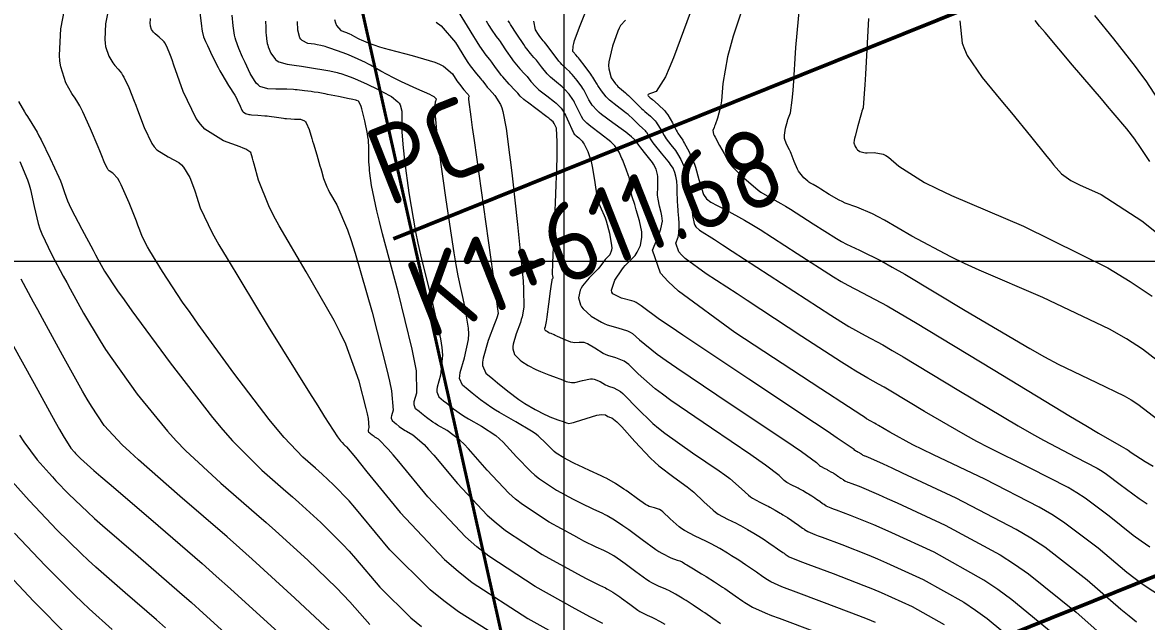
# Model space of a CAD drawing. Header units: millimetres. Extents: x 837475 to 838477, y 1189012 to 1191015.
# Drawn here: x 837635.2 to 837720.9, y 1189786.4 to 1189832.1 of the extents above; entities that cross this region are included whole.
import ezdxf

# ---------------------------------------------------------------- set-up
doc = ezdxf.new("R2010")
doc.units = ezdxf.units.MM
doc.header["$LTSCALE"] = 0.3
for name, color, linetype, lineweight in [('Abscisas TP Y TC', 250, 'Continuous', 50), ('COORD', 253, 'Continuous', 20), ('CORREDORVIA', 94, 'Continuous', 40)]:
    doc.layers.add(name, color=color, linetype=linetype, lineweight=lineweight)
doc.layers.add('COTAS 10', color=7, linetype='Continuous', lineweight=9, true_color=0x6e3e2d)
doc.layers.add('COTAS INT', color=7, linetype='Continuous', lineweight=5, true_color=0x9fa19f)
doc.styles.get("Standard").update_dxf_attribs({"font": 'isocp2.shx', "bigfont": '@extfont2.shx'})

msp = doc.modelspace()

# ---------------------------------------------------------------- linework, layer by layer
at = {"layer": 'Abscisas TP Y TC'}
for p, q in [((837746.042, 1189848.777, 1705.277), (837663.483, 1189815.595, 1705.277)), ((837752.851, 1189802.419, 3410.554), (837670.292, 1189769.237, 3410.554))]:
    msp.add_line(p, q, dxfattribs=at)
at = {"layer": 'COORD'}
for p, q in [((837676.514, 1189013.872), (837676.514, 1191013.872)), ((837476.514, 1189813.872), (838476.514, 1189813.872))]:
    msp.add_line(p, q, dxfattribs=at)
at = {"layer": 'CORREDORVIA'}
msp.add_lwpolyline([(838157.033, 1190996.193), (838237.174, 1190821.339), (838237.001, 1190602.875), (838240.031, 1190437.198), (838223.537, 1190366.272), (838184.199, 1189898.277), (837734.304, 1190149.151), (837849.078, 1189569.699), (837751.159, 1189231.384), (837593.191, 1189234.399), (837695.481, 1189679.225), (837660.573, 1189835.358), (837597.737, 1190012.464), (837490.666, 1190492.599), (837964.301, 1190234.408), (838010.155, 1190346.41), (837974.613, 1190516.877), (837969.419, 1190653.334), (837963.574, 1190795.982), (837910.676, 1191000.965)], close=True, dxfattribs=at)
at = {"layer": 'COTAS 10'}
for points in [[(837724.53, 1189804.135), (837720.607, 1189807.176), (837719.388, 1189807.948), (837718.111, 1189808.69), (837713.02, 1189811.115), (837708.161, 1189813.188), (837707.031, 1189813.707), (837705.993, 1189814.203), (837703.02, 1189815.797), (837700.938, 1189817.009), (837700.461, 1189817.265), (837700.027, 1189817.486), (837698.823, 1189817.995), (837697.937, 1189818.317), (837697.705, 1189818.42), (837697.478, 1189818.529), (837696.705, 1189818.973), (837696.07, 1189819.381), (837695.931, 1189819.468), (837695.806, 1189819.543), (837695.489, 1189819.72), (837695.25, 1189819.863), (837695.175, 1189819.917), (837695.097, 1189819.977), (837694.786, 1189820.248), (837694.471, 1189820.626), (837694.391, 1189820.754), (837694.313, 1189820.893), (837694.058, 1189821.481), (837693.824, 1189822.083), (837693.76, 1189822.231), (837693.696, 1189822.37), (837693.469, 1189822.807), (837693.319, 1189823.228), (837693.303, 1189823.358), (837693.3, 1189823.493), (837693.382, 1189824.028), (837693.535, 1189824.553), (837693.576, 1189824.682), (837693.617, 1189824.804), (837693.756, 1189825.185), (837693.904, 1189826.154), (837693.949, 1189826.647), (837693.996, 1189827.237), (837694.18, 1189830.18), (837694.481, 1189833.461)], [(837679.458, 1189786.235), (837678.464, 1189786.755), (837677.954, 1189787.033), (837677.341, 1189787.368), (837674.279, 1189789.061), (837670.756, 1189791.371), (837669.853, 1189792.096), (837668.982, 1189792.857), (837666.098, 1189795.913), (837663.895, 1189798.591), (837663.452, 1189799.114), (837663.083, 1189799.541), (837662.353, 1189800.297), (837662.123, 1189800.427), (837662.068, 1189800.461), (837662.016, 1189800.494), (837661.861, 1189800.606), (837661.742, 1189800.702), (837661.687, 1189800.747), (837661.605, 1189800.812), (837661.567, 1189800.905), (837661.568, 1189800.944), (837661.573, 1189800.988), (837661.634, 1189801.194), (837661.575, 1189801.884), (837661.504, 1189802.234), (837661.41, 1189802.652), (837660.876, 1189804.734), (837659.839, 1189807.552), (837659.428, 1189808.434), (837658.963, 1189809.36), (837656.836, 1189813.072), (837654.767, 1189816.578), (837654.339, 1189817.375), (837653.974, 1189818.095), (837653.177, 1189820.067), (837652.852, 1189821.291), (837652.784, 1189821.539), (837652.726, 1189821.748), (837652.594, 1189822.177), (837652.233, 1189822.418), (837652.03, 1189822.509), (837651.783, 1189822.61), (837650.517, 1189823.061), (837649.098, 1189823.953), (837648.755, 1189824.333), (837648.432, 1189824.769), (837647.443, 1189826.824), (837646.736, 1189828.83), (837646.591, 1189829.236), (837646.468, 1189829.576), (837646.207, 1189830.267), (837646.045, 1189830.536), (837645.984, 1189830.611), (837645.916, 1189830.686), (837645.613, 1189830.959), (837645.311, 1189831.219), (837645.244, 1189831.285), (837645.184, 1189831.349), (837645.027, 1189831.561), (837644.948, 1189831.806), (837644.937, 1189831.892), (837644.931, 1189831.985), (837644.948, 1189832.383)], [(837658.993, 1189832.315), (837659.059, 1189832.072), (837659.134, 1189831.869), (837659.475, 1189831.467), (837659.817, 1189831.343), (837659.891, 1189831.315), (837659.956, 1189831.29), (837660.119, 1189831.223), (837660.244, 1189831.16), (837660.285, 1189831.139), (837660.33, 1189831.115), (837660.514, 1189831.011), (837660.796, 1189830.867), (837660.901, 1189830.818), (837661.018, 1189830.764), (837661.541, 1189830.536), (837662.424, 1189830.233), (837662.768, 1189830.133), (837663.156, 1189830.024), (837664.917, 1189829.573), (837666.629, 1189829.056), (837666.986, 1189828.907), (837667.292, 1189828.755), (837667.973, 1189828.184), (837668.321, 1189827.639), (837668.417, 1189827.503), (837668.513, 1189827.373), (837668.858, 1189826.958), (837669.127, 1189826.651), (837669.175, 1189826.589), (837669.212, 1189826.537), (837669.251, 1189826.435), (837669.223, 1189826.381), (837669.218, 1189826.359), (837669.214, 1189826.334), (837669.209, 1189826.22), (837669.384, 1189824.879), (837669.494, 1189824.08), (837669.629, 1189823.096), (837670.34, 1189817.998), (837671.052, 1189812.919), (837671.188, 1189811.947), (837671.299, 1189811.164), (837671.479, 1189809.901), (837671.367, 1189809.562), (837671.294, 1189809.36), (837671.202, 1189809.112), (837670.714, 1189807.826), (837670.314, 1189806.475), (837670.277, 1189806.186), (837670.272, 1189805.933), (837670.521, 1189805.326), (837671.056, 1189804.894), (837671.42, 1189804.601), (837672.2, 1189803.973), (837673.043, 1189803.335), (837673.27, 1189803.178), (837673.495, 1189803.029), (837674.286, 1189802.558), (837675.024, 1189802.186), (837675.215, 1189802.098), (837675.4, 1189802.017), (837676.021, 1189801.779), (837676.503, 1189801.617), (837676.6, 1189801.584), (837676.682, 1189801.555), (837676.847, 1189801.493), (837677.088, 1189801.535), (837677.218, 1189801.572), (837677.376, 1189801.621), (837678.172, 1189801.887), (837678.993, 1189802.134), (837679.166, 1189802.169), (837679.316, 1189802.19), (837679.659, 1189802.149), (837679.846, 1189802.034), (837679.898, 1189802.009), (837679.949, 1189801.987), (837680.13, 1189801.933), (837680.511, 1189801.633), (837680.688, 1189801.456), (837680.895, 1189801.239), (837681.902, 1189800.117), (837683.09, 1189798.856), (837683.413, 1189798.552), (837683.733, 1189798.268), (837684.864, 1189797.403), (837685.895, 1189796.666), (837686.151, 1189796.462), (837686.395, 1189796.259), (837687.169, 1189795.525), (837687.864, 1189794.874), (837688.058, 1189794.723), (837688.252, 1189794.585), (837688.957, 1189794.191), (837689.623, 1189793.883), (837689.792, 1189793.799), (837689.955, 1189793.716), (837690.489, 1189793.42), (837690.97, 1189793.131), (837691.099, 1189793.051), (837691.226, 1189792.972), (837691.673, 1189792.69), (837692.107, 1189792.405), (837692.227, 1189792.324), (837692.346, 1189792.242), (837692.775, 1189791.94), (837693.173, 1189791.66), (837693.273, 1189791.593), (837693.368, 1189791.53), (837693.677, 1189791.338), (837694.359, 1189791.039), (837694.691, 1189790.909), (837695.084, 1189790.759), (837697.017, 1189790.044), (837699.364, 1189789.142), (837700.017, 1189788.874), (837700.672, 1189788.597), (837703.051, 1189787.531), (837705.488, 1189786.163)], [(837722.953, 1189787.689), (837720.67, 1189789.196), (837720.049, 1189789.653), (837719.432, 1189790.126), (837717.242, 1189791.978), (837714.602, 1189793.98), (837713.702, 1189794.547), (837712.727, 1189795.121), (837708.596, 1189797.242), (837704.679, 1189799.105), (837703.841, 1189799.516), (837703.109, 1189799.882), (837701.353, 1189800.823), (837700.484, 1189801.347), (837700.311, 1189801.449), (837700.167, 1189801.533), (837699.89, 1189801.68), (837699.575, 1189801.863), (837699.407, 1189801.968), (837699.204, 1189802.098), (837698.18, 1189802.764), (837696.091, 1189804.134), (837689.534, 1189808.437), (837685.214, 1189811.604), (837684.44, 1189812.321), (837683.85, 1189812.969), (837683.246, 1189814.729), (837683.721, 1189815.86), (837683.811, 1189816.111), (837683.883, 1189816.335), (837683.993, 1189816.92), (837683.957, 1189817.345), (837683.937, 1189817.468), (837683.912, 1189817.594), (837683.784, 1189818.068), (837683.665, 1189818.598), (837683.647, 1189818.758), (837683.634, 1189818.925), (837683.638, 1189819.577), (837683.648, 1189820.2), (837683.638, 1189820.348), (837683.623, 1189820.485), (837683.523, 1189820.893), (837683.321, 1189821.277), (837683.242, 1189821.4), (837683.152, 1189821.529), (837682.742, 1189822.054), (837682.348, 1189822.533), (837682.269, 1189822.633), (837682.202, 1189822.718), (837682.069, 1189822.911), (837682.013, 1189823.006), (837681.995, 1189823.03), (837681.976, 1189823.054), (837681.899, 1189823.13), (837681.808, 1189823.21), (837681.78, 1189823.235), (837681.752, 1189823.262), (837681.639, 1189823.371), (837681.348, 1189823.607), (837681.206, 1189823.713), (837681.037, 1189823.838), (837680.209, 1189824.44), (837679.36, 1189825.082), (837679.18, 1189825.233), (837679.022, 1189825.373), (837678.65, 1189825.779), (837678.446, 1189826.105), (837678.395, 1189826.195), (837678.346, 1189826.283), (837678.191, 1189826.598), (837677.998, 1189826.952), (837677.927, 1189827.065), (837677.847, 1189827.185), (837677.493, 1189827.67), (837677.117, 1189828.131), (837677.024, 1189828.235), (837676.935, 1189828.329), (837676.654, 1189828.581), (837676.336, 1189828.882), (837676.225, 1189829.007), (837676.103, 1189829.149), (837675.579, 1189829.813), (837675.093, 1189830.453), (837674.995, 1189830.58), (837674.914, 1189830.685), (837674.752, 1189830.887), (837674.648, 1189831.023), (837674.604, 1189831.088), (837674.552, 1189831.164), (837674.308, 1189831.538), (837674.19, 1189832.188)], [(837658.644, 1189785.645), (837655.965, 1189788.177), (837652.694, 1189791.159), (837651.75, 1189792), (837650.788, 1189792.848), (837647.176, 1189795.965), (837644.029, 1189798.713), (837643.361, 1189799.328), (837642.781, 1189799.88), (837641.422, 1189801.347), (837640.457, 1189802.81), (837640.125, 1189803.359), (837639.765, 1189803.971), (837638.233, 1189806.704), (837636.707, 1189809.504), (837636.351, 1189810.159), (837636.025, 1189810.761), (837635.086, 1189812.502)], [(837638.688, 1189785.238), (837636.024, 1189787.953), (837632.991, 1189791.142)]]:
    msp.add_lwpolyline(points, dxfattribs=at)
at = {"layer": 'COTAS INT'}
for points in [[(837690.598, 1189834.682), (837689.399, 1189831.038), (837689.164, 1189830.214), (837688.969, 1189829.469), (837688.615, 1189827.444), (837688.502, 1189826.121), (837688.461, 1189825.819), (837688.414, 1189825.544), (837688.209, 1189824.784), (837688.012, 1189824.288), (837687.971, 1189824.18), (837687.935, 1189824.085), (837687.855, 1189823.847), (837687.905, 1189823.579), (837687.951, 1189823.465), (837688.012, 1189823.334), (837688.349, 1189822.714), (837688.708, 1189822.088), (837688.782, 1189821.952), (837688.846, 1189821.833), (837688.985, 1189821.537), (837689.219, 1189821.219), (837689.342, 1189821.084), (837689.491, 1189820.93), (837690.24, 1189820.208), (837691.092, 1189819.469), (837691.306, 1189819.303), (837691.51, 1189819.155), (837692.164, 1189818.764), (837693.035, 1189818.28), (837693.375, 1189818.074), (837693.758, 1189817.836), (837695.496, 1189816.717), (837697.266, 1189815.608), (837697.669, 1189815.376), (837698.034, 1189815.177), (837699.036, 1189814.732), (837700.732, 1189813.883), (837701.535, 1189813.43), (837702.481, 1189812.883), (837707.102, 1189810.116), (837712.019, 1189807.214), (837713.153, 1189806.581), (837714.188, 1189806.021), (837717.102, 1189804.615), (837719.216, 1189803.608), (837719.746, 1189803.3), (837720.252, 1189802.98), (837721.881, 1189801.717)], [(837673.185, 1189784.157), (837668.438, 1189787.126), (837667.315, 1189787.959), (837666.276, 1189788.797), (837663.215, 1189791.864), (837661.024, 1189794.511), (837660.533, 1189795.084), (837660.092, 1189795.587), (837658.917, 1189796.828), (837658.04, 1189797.628), (837657.786, 1189797.854), (837657.529, 1189798.081), (837656.559, 1189798.917), (837655.147, 1189800.419), (837654.61, 1189801.066), (837654.01, 1189801.813), (837651.314, 1189805.346), (837648.586, 1189809.082), (837647.965, 1189809.957), (837647.402, 1189810.763), (837645.854, 1189813.097), (837644.902, 1189814.664), (837644.715, 1189814.985), (837644.56, 1189815.258), (837644.276, 1189815.84), (837644.088, 1189816.381), (837643.994, 1189816.629), (837643.882, 1189816.92), (837643.324, 1189818.324), (837642.72, 1189819.697), (837642.579, 1189819.968), (837642.448, 1189820.191), (837642.07, 1189820.602), (837641.79, 1189820.778), (837641.723, 1189820.853), (837641.659, 1189820.939), (837641.465, 1189821.343), (837641.194, 1189822.038), (837641.083, 1189822.307), (837640.956, 1189822.61), (837640.366, 1189823.981), (837639.788, 1189825.274), (837639.668, 1189825.529), (837639.565, 1189825.738), (837639.341, 1189826.119), (837639.144, 1189826.381), (837639.059, 1189826.516), (837638.961, 1189826.677), (837638.496, 1189827.484), (837638.1, 1189828.712), (837638.045, 1189829.139), (837638.014, 1189829.604), (837638.101, 1189831.595), (837638.509, 1189833.716)], [(837641.769, 1189833.262), (837641.524, 1189831.989), (837641.472, 1189830.794), (837641.491, 1189830.516), (837641.524, 1189830.259), (837641.762, 1189829.523), (837642.073, 1189829.013), (837642.152, 1189828.9), (837642.228, 1189828.8), (837642.477, 1189828.539), (837642.741, 1189828.212), (837642.826, 1189828.07), (837642.916, 1189827.905), (837643.287, 1189827.124), (837643.712, 1189826.093), (837643.837, 1189825.772), (837643.965, 1189825.434), (837644.454, 1189824.084), (837645.046, 1189822.854), (837645.239, 1189822.593), (837645.444, 1189822.366), (837646.293, 1189821.831), (837647.116, 1189821.4), (837647.305, 1189821.238), (837647.477, 1189821.057), (837647.959, 1189820.251), (837648.304, 1189819.334), (837648.389, 1189819.084), (837648.47, 1189818.836), (837648.727, 1189817.954), (837649.664, 1189816.036), (837650.174, 1189815.135), (837650.793, 1189814.074), (837653.934, 1189808.906), (837657.085, 1189803.835), (837657.711, 1189802.834), (837658.229, 1189802.009), (837659.21, 1189800.486), (837659.455, 1189800.165), (837659.51, 1189800.097), (837659.559, 1189800.038), (837659.687, 1189799.902), (837659.775, 1189799.826), (837659.799, 1189799.805), (837659.822, 1189799.784), (837659.902, 1189799.712), (837660.575, 1189798.902), (837660.972, 1189798.416), (837661.461, 1189797.818), (837663.987, 1189794.713), (837667.381, 1189791.132), (837668.417, 1189790.233), (837669.494, 1189789.375), (837673.732, 1189786.609), (837677.392, 1189784.58)], [(837721.168, 1189792.056), (837720.508, 1189792.512), (837719.895, 1189792.952), (837718.08, 1189794.416), (837716.243, 1189795.81), (837715.616, 1189796.205), (837714.938, 1189796.604), (837712.062, 1189798.08), (837708.87, 1189799.661), (837707.993, 1189800.126), (837707.118, 1189800.602), (837703.982, 1189802.422), (837701.424, 1189803.963), (837700.915, 1189804.263), (837700.491, 1189804.509), (837699.677, 1189804.943), (837698.751, 1189805.479), (837698.257, 1189805.79), (837697.66, 1189806.17), (837694.645, 1189808.13), (837690.463, 1189810.873), (837689.696, 1189811.376), (837687.336, 1189812.925), (837685.741, 1189814.094), (837685.456, 1189814.358), (837685.238, 1189814.597), (837685.015, 1189815.247), (837685.189, 1189815.723), (837685.222, 1189815.853), (837685.248, 1189815.982), (837685.285, 1189816.439), (837685.268, 1189816.902), (837685.26, 1189817.035), (837685.251, 1189817.169), (837685.207, 1189817.669), (837685.162, 1189818.207), (837685.154, 1189818.364), (837685.146, 1189818.526), (837685.132, 1189819.141), (837685.113, 1189819.716), (837685.103, 1189819.853), (837685.09, 1189819.98), (837685.027, 1189820.357), (837684.946, 1189820.644), (837684.923, 1189820.713), (837684.899, 1189820.779), (837684.811, 1189820.982), (837684.619, 1189821.265), (837684.53, 1189821.381), (837684.425, 1189821.514), (837683.92, 1189822.132), (837683.405, 1189822.77), (837683.295, 1189822.916), (837683.199, 1189823.049), (837682.969, 1189823.418), (837682.811, 1189823.684), (837682.761, 1189823.752), (837682.708, 1189823.817), (837682.491, 1189824.031), (837682.236, 1189824.254), (837682.159, 1189824.325), (837682.079, 1189824.401), (837681.765, 1189824.706), (837681.374, 1189825.06), (837681.245, 1189825.167), (837681.108, 1189825.276), (837680.538, 1189825.703), (837679.973, 1189826.157), (837679.838, 1189826.284), (837679.713, 1189826.412), (837679.339, 1189826.878), (837679.075, 1189827.285), (837679.019, 1189827.375), (837678.97, 1189827.456), (837678.855, 1189827.667), (837678.699, 1189827.92), (837678.624, 1189828.027), (837678.536, 1189828.149), (837678.102, 1189828.725), (837677.674, 1189829.278), (837677.59, 1189829.385), (837677.52, 1189829.473), (837677.389, 1189829.627), (837677.334, 1189829.682), (837677.313, 1189829.708), (837677.288, 1189829.738), (837677.175, 1189829.883), (837677.179, 1189830.293), (837677.229, 1189830.49), (837677.299, 1189830.723), (837677.725, 1189831.865), (837678.288, 1189833.26)], [(837686.376, 1189833.514), (837684.848, 1189829.397), (837684.518, 1189828.598), (837684.229, 1189827.946), (837683.524, 1189826.822), (837683.16, 1189826.688), (837683.086, 1189826.66), (837683.025, 1189826.637), (837682.9, 1189826.587), (837682.873, 1189826.556), (837682.873, 1189826.546), (837682.876, 1189826.534), (837682.913, 1189826.482), (837683.066, 1189826.347), (837683.141, 1189826.283), (837683.231, 1189826.206), (837683.676, 1189825.832), (837684.171, 1189825.343), (837684.293, 1189825.194), (837684.408, 1189825.04), (837684.768, 1189824.432), (837685.051, 1189823.878), (837685.117, 1189823.758), (837685.178, 1189823.651), (837685.357, 1189823.385), (837685.545, 1189823.108), (837685.612, 1189822.995), (837685.686, 1189822.867), (837686.007, 1189822.27), (837686.347, 1189821.514), (837686.433, 1189821.286), (837686.515, 1189821.048), (837686.783, 1189820.121), (837687.019, 1189819.294), (837687.081, 1189819.12), (837687.142, 1189818.971), (837687.35, 1189818.629), (837687.7, 1189818.39), (837687.85, 1189818.305), (837688.023, 1189818.212), (837688.84, 1189817.808), (837690.264, 1189817.016), (837690.819, 1189816.679), (837691.445, 1189816.291), (837694.287, 1189814.462), (837697.055, 1189812.687), (837697.634, 1189812.332), (837698.131, 1189812.038), (837699.25, 1189811.469), (837701.139, 1189810.463), (837702.122, 1189809.892), (837703.305, 1189809.194), (837709.238, 1189805.62), (837715.136, 1189802.043), (837716.296, 1189801.344), (837717.251, 1189800.772), (837718.995, 1189799.757), (837719.359, 1189799.57), (837719.445, 1189799.519), (837719.524, 1189799.469), (837719.757, 1189799.293), (837720.822, 1189798.603), (837721.426, 1189798.23)], [(837648.708, 1189832.84), (837648.827, 1189831.819), (837648.858, 1189831.605), (837648.888, 1189831.421), (837648.992, 1189831.003), (837649.154, 1189830.644), (837649.222, 1189830.496), (837649.299, 1189830.328), (837649.659, 1189829.548), (837650.108, 1189828.645), (837650.241, 1189828.399), (837650.378, 1189828.156), (837650.903, 1189827.294), (837651.373, 1189826.536), (837651.474, 1189826.358), (837651.563, 1189826.193), (837651.781, 1189825.714), (837651.927, 1189825.39), (837651.971, 1189825.322), (837652.016, 1189825.265), (837652.193, 1189825.139), (837652.45, 1189825.082), (837652.546, 1189825.069), (837652.653, 1189825.056), (837653.13, 1189825.018), (837653.682, 1189824.973), (837653.837, 1189824.957), (837653.993, 1189824.939), (837654.564, 1189824.859), (837655.082, 1189824.783), (837655.205, 1189824.768), (837655.318, 1189824.755), (837655.652, 1189824.731), (837655.934, 1189824.723), (837656.015, 1189824.722), (837656.096, 1189824.72), (837656.402, 1189824.717), (837656.69, 1189824.594), (837656.761, 1189824.517), (837656.829, 1189824.421), (837657.042, 1189823.922), (837657.248, 1189823.247), (837657.311, 1189823.041), (837657.376, 1189822.826), (837657.632, 1189821.982), (837657.878, 1189821.158), (837657.936, 1189820.957), (837657.991, 1189820.767), (837658.152, 1189820.176), (837658.389, 1189819.554), (837658.491, 1189819.345), (837658.608, 1189819.119), (837659.162, 1189818.166), (837659.974, 1189816.269), (837660.253, 1189815.447), (837660.556, 1189814.497), (837661.85, 1189809.994), (837662.977, 1189805.599), (837663.175, 1189804.716), (837663.324, 1189803.978), (837663.45, 1189802.52), (837663.322, 1189802.085), (837663.31, 1189801.992), (837663.308, 1189801.911), (837663.388, 1189801.715), (837663.56, 1189801.576), (837663.678, 1189801.482), (837663.929, 1189801.279), (837664.257, 1189801.044), (837664.365, 1189800.974), (837664.482, 1189800.902), (837664.968, 1189800.626), (837665.815, 1189799.884), (837666.159, 1189799.518), (837666.55, 1189799.083), (837668.358, 1189796.93), (837670.638, 1189794.514), (837671.327, 1189793.912), (837672.041, 1189793.34), (837674.825, 1189791.513), (837677.29, 1189790.156), (837677.802, 1189789.879), (837678.239, 1189789.644), (837679.203, 1189789.155), (837679.651, 1189788.948), (837679.764, 1189788.892), (837679.871, 1189788.836), (837680.216, 1189788.64), (837680.603, 1189788.381), (837680.737, 1189788.285), (837680.882, 1189788.18), (837681.502, 1189787.715), (837682.13, 1189787.263), (837682.28, 1189787.166), (837682.42, 1189787.081), (837682.839, 1189786.875), (837683.198, 1189786.728), (837683.3, 1189786.681), (837683.403, 1189786.63), (837683.782, 1189786.424), (837684.174, 1189786.19)], [(837688.43, 1189786.205), (837687.837, 1189786.62), (837687.231, 1189787.048), (837687.068, 1189787.16), (837686.907, 1189787.269), (837686.342, 1189787.641), (837685.799, 1189787.983), (837685.651, 1189788.075), (837685.505, 1189788.164), (837684.988, 1189788.473), (837684.488, 1189788.745), (837684.353, 1189788.812), (837684.219, 1189788.874), (837683.745, 1189789.068), (837683.192, 1189789.34), (837683.007, 1189789.452), (837682.809, 1189789.58), (837681.981, 1189790.176), (837681.163, 1189790.789), (837680.971, 1189790.928), (837680.795, 1189791.054), (837680.285, 1189791.396), (837679.83, 1189791.655), (837679.688, 1189791.728), (837679.54, 1189791.802), (837678.949, 1189792.075), (837678.015, 1189792.533), (837677.65, 1189792.725), (837677.239, 1189792.943), (837675.372, 1189793.965), (837673.325, 1189795.308), (837672.801, 1189795.729), (837672.294, 1189796.171), (837670.618, 1189797.948), (837669.206, 1189799.574), (837668.866, 1189799.923), (837668.548, 1189800.227), (837667.583, 1189800.956), (837666.841, 1189801.377), (837666.663, 1189801.487), (837666.497, 1189801.593), (837665.997, 1189801.953), (837665.613, 1189802.261), (837665.434, 1189802.406), (837665.171, 1189802.618), (837665.049, 1189802.916), (837665.052, 1189803.041), (837665.07, 1189803.183), (837665.266, 1189803.847), (837665.228, 1189805.502), (837665.099, 1189806.269), (837664.917, 1189807.17), (837663.832, 1189811.538), (837662.658, 1189815.971), (837662.421, 1189816.913), (837662.221, 1189817.73), (837661.818, 1189819.648), (837661.692, 1189820.599), (837661.667, 1189820.806), (837661.647, 1189820.989), (837661.612, 1189821.448), (837661.608, 1189821.794), (837661.608, 1189822.024), (837661.611, 1189822.507), (837661.566, 1189823.148), (837661.535, 1189823.365), (837661.497, 1189823.6), (837661.295, 1189824.591), (837661.067, 1189825.491), (837661.012, 1189825.668), (837660.961, 1189825.813), (837660.807, 1189826.078), (837660.697, 1189826.129), (837660.673, 1189826.14), (837660.652, 1189826.149), (837660.601, 1189826.17), (837660.383, 1189826.218), (837660.256, 1189826.244), (837660.101, 1189826.276), (837659.302, 1189826.437), (837658.461, 1189826.603), (837658.28, 1189826.638), (837658.121, 1189826.668), (837657.733, 1189826.736), (837657.427, 1189826.78), (837657.319, 1189826.795), (837657.202, 1189826.812), (837656.696, 1189826.883), (837656.141, 1189826.948), (837655.992, 1189826.961), (837655.846, 1189826.971), (837655.338, 1189826.99), (837654.817, 1189826.996), (837654.662, 1189826.999), (837654.504, 1189827.003), (837653.895, 1189827.019), (837653.301, 1189827.211), (837653.152, 1189827.324), (837653.01, 1189827.464), (837652.551, 1189828.19), (837652.166, 1189829.028), (837652.07, 1189829.24), (837651.978, 1189829.443), (837651.684, 1189830.1), (837651.456, 1189830.732), (837651.406, 1189830.919), (837651.361, 1189831.11), (837651.247, 1189831.842), (837651.184, 1189832.642)], [(837653.734, 1189832.202), (837653.744, 1189831.741), (837653.751, 1189831.367), (837653.755, 1189831.268), (837653.76, 1189831.172), (837653.786, 1189830.844), (837653.859, 1189830.483), (837653.894, 1189830.367), (837653.935, 1189830.243), (837654.138, 1189829.737), (837654.478, 1189829.272), (837654.605, 1189829.174), (837654.748, 1189829.09), (837655.384, 1189828.899), (837656.09, 1189828.8), (837656.277, 1189828.773), (837656.459, 1189828.747), (837657.086, 1189828.655), (837657.688, 1189828.56), (837657.855, 1189828.532), (837658.021, 1189828.502), (837658.623, 1189828.388), (837659.186, 1189828.262), (837659.328, 1189828.226), (837659.464, 1189828.189), (837659.907, 1189828.049), (837660.392, 1189827.859), (837660.555, 1189827.789), (837660.731, 1189827.713), (837661.469, 1189827.378), (837662.252, 1189827), (837662.456, 1189826.897), (837662.653, 1189826.795), (837663.32, 1189826.43), (837663.824, 1189826.042), (837663.92, 1189825.926), (837663.997, 1189825.805), (837664.116, 1189825.333), (837664.115, 1189824.781), (837664.117, 1189824.61), (837664.118, 1189824.43), (837664.13, 1189823.712), (837664.221, 1189822.535), (837664.273, 1189822.066), (837664.336, 1189821.534), (837664.659, 1189819.098), (837665.165, 1189816.126), (837665.343, 1189815.258), (837665.538, 1189814.369), (837666.381, 1189810.993), (837667.067, 1189807.967), (837667.164, 1189807.299), (837667.219, 1189806.705), (837667.082, 1189805.173), (837666.818, 1189804.28), (837666.793, 1189804.089), (837666.79, 1189803.922), (837666.954, 1189803.52), (837667.308, 1189803.235), (837667.549, 1189803.041), (837668.065, 1189802.626), (837668.737, 1189802.143), (837668.96, 1189801.999), (837669.2, 1189801.852), (837670.198, 1189801.286), (837671.281, 1189800.569), (837671.573, 1189800.327), (837671.862, 1189800.066), (837672.878, 1189798.965), (837673.95, 1189797.829), (837674.274, 1189797.546), (837674.61, 1189797.276), (837675.919, 1189796.417), (837677.188, 1189795.731), (837677.498, 1189795.57), (837677.79, 1189795.423), (837678.695, 1189794.995), (837679.429, 1189794.656), (837679.613, 1189794.564), (837679.789, 1189794.473), (837680.354, 1189794.152), (837680.987, 1189793.727), (837681.206, 1189793.571), (837681.444, 1189793.399), (837682.46, 1189792.637), (837683.489, 1189791.897), (837683.734, 1189791.738), (837683.964, 1189791.599), (837684.651, 1189791.261), (837685.131, 1189791.083), (837685.23, 1189791.045), (837685.314, 1189791.012), (837685.494, 1189790.932), (837685.68, 1189790.823), (837685.768, 1189790.77), (837685.871, 1189790.709), (837686.377, 1189790.409), (837686.991, 1189790.039), (837687.162, 1189789.934), (837687.334, 1189789.827), (837687.96, 1189789.43), (837688.588, 1189789.018), (837688.761, 1189788.901), (837688.933, 1189788.782), (837689.553, 1189788.346), (837690.128, 1189787.942), (837690.273, 1189787.844), (837690.411, 1189787.753), (837690.857, 1189787.475), (837691.844, 1189787.044), (837692.323, 1189786.856), (837692.891, 1189786.638), (837695.687, 1189785.604)], [(837700.26, 1189786.318), (837699.641, 1189786.571), (837698.989, 1189786.83), (837696.352, 1189787.824), (837693.988, 1189788.699), (837693.507, 1189788.883), (837693.102, 1189789.042), (837692.267, 1189789.406), (837691.89, 1189789.641), (837691.773, 1189789.719), (837691.651, 1189789.801), (837691.164, 1189790.143), (837690.64, 1189790.512), (837690.494, 1189790.612), (837690.348, 1189790.711), (837689.817, 1189791.06), (837689.27, 1189791.406), (837689.114, 1189791.502), (837688.956, 1189791.599), (837688.368, 1189791.953), (837687.715, 1189792.315), (837687.516, 1189792.417), (837687.309, 1189792.519), (837686.495, 1189792.896), (837685.677, 1189793.331), (837685.467, 1189793.47), (837685.265, 1189793.618), (837684.597, 1189794.221), (837684.035, 1189794.75), (837683.9, 1189794.851), (837683.774, 1189794.933), (837683.393, 1189795.063), (837682.997, 1189795.169), (837682.862, 1189795.235), (837682.715, 1189795.317), (837682.091, 1189795.746), (837681.412, 1189796.248), (837681.229, 1189796.376), (837681.05, 1189796.5), (837680.423, 1189796.908), (837679.748, 1189797.292), (837679.538, 1189797.401), (837679.318, 1189797.511), (837678.441, 1189797.915), (837677.565, 1189798.312), (837677.346, 1189798.416), (837677.137, 1189798.519), (837676.466, 1189798.87), (837675.894, 1189799.245), (837675.748, 1189799.362), (837675.607, 1189799.486), (837675.138, 1189799.982), (837674.517, 1189800.558), (837674.28, 1189800.732), (837674.013, 1189800.912), (837672.813, 1189801.616), (837671.559, 1189802.327), (837671.258, 1189802.512), (837670.977, 1189802.692), (837670.132, 1189803.299), (837669.485, 1189803.821), (837669.182, 1189804.065), (837668.737, 1189804.423), (837668.531, 1189804.928), (837668.535, 1189805.138), (837668.566, 1189805.378), (837668.898, 1189806.5), (837669.211, 1189807.908), (837669.229, 1189808.33), (837669.217, 1189808.764), (837668.93, 1189810.447), (837668.418, 1189812.766), (837668.266, 1189813.602), (837668.108, 1189814.523), (837667.499, 1189818.548), (837666.981, 1189822.361), (837666.881, 1189823.147), (837666.8, 1189823.817), (837666.663, 1189825.263), (837666.669, 1189825.831), (837666.677, 1189825.947), (837666.688, 1189826.044), (837666.754, 1189826.248), (837666.578, 1189826.422), (837666.437, 1189826.501), (837666.256, 1189826.593), (837665.267, 1189827.037), (837664.087, 1189827.564), (837663.784, 1189827.709), (837663.493, 1189827.854), (837662.528, 1189828.37), (837661.718, 1189828.825), (837661.523, 1189828.93), (837661.342, 1189829.027), (837660.794, 1189829.3), (837660.27, 1189829.528), (837660.103, 1189829.595), (837659.927, 1189829.664), (837659.212, 1189829.929), (837658.545, 1189830.16), (837658.399, 1189830.208), (837658.27, 1189830.249), (837657.944, 1189830.338), (837657.661, 1189830.389), (837657.559, 1189830.406), (837657.448, 1189830.424), (837656.961, 1189830.498), (837656.507, 1189830.703), (837656.416, 1189830.804), (837656.341, 1189830.923), (837656.196, 1189831.513), (837656.153, 1189832.162)], [(837714.657, 1189784.728), (837710.656, 1189788.045), (837709.574, 1189788.827), (837708.503, 1189789.55), (837704.728, 1189791.669), (837701.497, 1189793.156), (837700.769, 1189793.48), (837700.113, 1189793.766), (837698.347, 1189794.484), (837697.276, 1189794.88), (837697.058, 1189794.963), (837696.875, 1189795.035), (837696.497, 1189795.2), (837696.326, 1189795.307), (837696.273, 1189795.342), (837696.217, 1189795.379), (837695.997, 1189795.534), (837695.759, 1189795.702), (837695.627, 1189795.792), (837695.386, 1189795.95), (837695.139, 1189796.106), (837695.068, 1189796.15), (837694.996, 1189796.194), (837694.73, 1189796.354), (837694.434, 1189796.518), (837694.344, 1189796.564), (837694.25, 1189796.611), (837693.881, 1189796.781), (837693.491, 1189797), (837693.383, 1189797.076), (837693.276, 1189797.16), (837692.891, 1189797.52), (837691.866, 1189798.322), (837691.356, 1189798.683), (837690.748, 1189799.105), (837687.732, 1189801.135), (837684.649, 1189803.248), (837683.998, 1189803.723), (837683.436, 1189804.15), (837682.137, 1189805.294), (837681.436, 1189805.986), (837681.25, 1189806.129), (837681.068, 1189806.25), (837680.439, 1189806.508), (837679.827, 1189806.691), (837679.655, 1189806.765), (837679.483, 1189806.849), (837678.851, 1189807.235), (837678.279, 1189807.577), (837678.144, 1189807.633), (837678.018, 1189807.673), (837677.648, 1189807.676), (837677.281, 1189807.649), (837677.158, 1189807.67), (837677.024, 1189807.702), (837676.464, 1189807.921), (837675.939, 1189808.169), (837675.828, 1189808.22), (837675.733, 1189808.263), (837675.514, 1189808.354), (837675.397, 1189808.397), (837675.367, 1189808.41), (837675.337, 1189808.424), (837675.234, 1189808.478), (837675.147, 1189808.536), (837675.126, 1189808.552), (837675.106, 1189808.568), (837675.049, 1189808.627), (837675.024, 1189808.706), (837675.025, 1189808.735), (837675.029, 1189808.767), (837675.072, 1189808.909), (837675.154, 1189809.268), (837675.182, 1189809.437), (837675.213, 1189809.637), (837675.344, 1189810.612), (837675.467, 1189811.583), (837675.493, 1189811.781), (837675.514, 1189811.947), (837675.561, 1189812.29), (837675.579, 1189812.406), (837675.583, 1189812.43), (837675.586, 1189812.451), (837675.59, 1189812.494), (837675.598, 1189812.517), (837675.603, 1189812.525), (837675.609, 1189812.533), (837675.641, 1189812.568), (837675.668, 1189812.606), (837675.672, 1189812.617), (837675.673, 1189812.627), (837675.661, 1189812.663), (837675.64, 1189812.716), (837675.635, 1189812.736), (837675.63, 1189812.759), (837675.614, 1189812.864), (837675.64, 1189813.778), (837675.662, 1189814.311), (837675.689, 1189814.965), (837675.837, 1189818.338), (837675.962, 1189821.746), (837675.975, 1189822.422), (837675.978, 1189822.982), (837675.907, 1189824.036), (837675.789, 1189824.288), (837675.762, 1189824.343), (837675.737, 1189824.39), (837675.666, 1189824.506), (837675.446, 1189824.693), (837675.327, 1189824.785), (837675.182, 1189824.895), (837674.449, 1189825.44), (837673.705, 1189826.001), (837673.553, 1189826.121), (837673.424, 1189826.225), (837673.157, 1189826.475), (837672.959, 1189826.708), (837672.874, 1189826.801), (837672.776, 1189826.907), (837672.314, 1189827.393), (837671.82, 1189827.934), (837671.703, 1189828.074), (837671.593, 1189828.21), (837671.264, 1189828.667), (837670.988, 1189829.07), (837670.912, 1189829.173), (837670.836, 1189829.272), (837670.562, 1189829.595), (837670.072, 1189830.288), (837669.86, 1189830.62), (837669.614, 1189831.012), (837668.453, 1189832.932)], [(837670.542, 1189832.218), (837670.757, 1189831.869), (837670.939, 1189831.578), (837671.32, 1189831.016), (837671.538, 1189830.74), (837671.617, 1189830.629), (837671.704, 1189830.503), (837672.084, 1189829.927), (837672.507, 1189829.307), (837672.621, 1189829.155), (837672.733, 1189829.01), (837673.127, 1189828.558), (837673.489, 1189828.166), (837673.581, 1189828.06), (837673.67, 1189827.956), (837673.965, 1189827.588), (837674.317, 1189827.2), (837674.443, 1189827.083), (837674.582, 1189826.961), (837675.184, 1189826.487), (837675.767, 1189826.04), (837675.893, 1189825.935), (837676.003, 1189825.839), (837676.275, 1189825.561), (837676.47, 1189825.256), (837676.532, 1189825.143), (837676.597, 1189825.017), (837676.862, 1189824.461), (837677.099, 1189823.938), (837677.147, 1189823.834), (837677.188, 1189823.747), (837677.272, 1189823.581), (837677.347, 1189823.506), (837677.382, 1189823.476), (837677.423, 1189823.443), (837677.626, 1189823.293), (837677.878, 1189823.025), (837677.951, 1189822.919), (837678.025, 1189822.798), (837678.303, 1189822.245), (837678.559, 1189821.49), (837678.619, 1189821.242), (837678.674, 1189820.977), (837678.836, 1189819.88), (837678.99, 1189818.838), (837679.04, 1189818.608), (837679.093, 1189818.403), (837679.314, 1189817.874), (837679.56, 1189817.366), (837679.63, 1189817.174), (837679.7, 1189816.961), (837679.958, 1189816.007), (837680.121, 1189815.085), (837680.131, 1189814.893), (837680.126, 1189814.727), (837679.981, 1189814.355), (837679.753, 1189814.144), (837679.695, 1189814.08), (837679.639, 1189814.014), (837679.458, 1189813.757), (837679.198, 1189813.415), (837679.093, 1189813.295), (837678.974, 1189813.165), (837678.423, 1189812.604), (837677.904, 1189811.988), (837677.805, 1189811.823), (837677.725, 1189811.66), (837677.596, 1189811.091), (837677.743, 1189810.54), (837677.837, 1189810.388), (837677.954, 1189810.236), (837678.57, 1189809.691), (837679.346, 1189809.224), (837679.564, 1189809.121), (837679.785, 1189809.029), (837680.593, 1189808.795), (837681.346, 1189808.558), (837681.531, 1189808.465), (837681.706, 1189808.36), (837682.255, 1189807.883), (837683.608, 1189806.796), (837684.291, 1189806.308), (837685.107, 1189805.738), (837689.165, 1189803.001), (837693.174, 1189800.325), (837693.959, 1189799.794), (837694.602, 1189799.353), (837695.752, 1189798.518), (837695.982, 1189798.303), (837696.046, 1189798.253), (837696.11, 1189798.207), (837696.344, 1189798.077), (837696.564, 1189797.975), (837696.62, 1189797.947), (837696.674, 1189797.919), (837696.851, 1189797.821), (837697.01, 1189797.726), (837697.053, 1189797.699), (837697.095, 1189797.673), (837697.243, 1189797.58), (837697.387, 1189797.485), (837697.426, 1189797.458), (837697.466, 1189797.431), (837697.608, 1189797.331), (837697.773, 1189797.216), (837697.804, 1189797.196), (837697.906, 1189797.132), (837698.132, 1189797.033), (837698.242, 1189796.99), (837698.372, 1189796.94), (837699.012, 1189796.704), (837700.488, 1189796.078), (837701.145, 1189795.783), (837701.909, 1189795.435), (837705.566, 1189793.738), (837709.751, 1189791.479), (837710.849, 1189790.776), (837711.92, 1189790.04), (837715.566, 1189787.102), (837718.505, 1189784.475)], [(837720.172, 1189786.336), (837719.59, 1189786.794), (837718.969, 1189787.301), (837716.404, 1189789.54), (837713.157, 1189792.058), (837712.106, 1189792.741), (837710.989, 1189793.417), (837706.404, 1189795.807), (837702.321, 1189797.714), (837701.52, 1189798.086), (837700.863, 1189798.39), (837699.677, 1189798.923), (837699.468, 1189799.001), (837699.426, 1189799.017), (837699.39, 1189799.031), (837699.316, 1189799.063), (837699.283, 1189799.084), (837699.273, 1189799.091), (837699.262, 1189799.098), (837699.219, 1189799.128), (837699.172, 1189799.161), (837699.159, 1189799.17), (837699.147, 1189799.179), (837699.1, 1189799.21), (837699.051, 1189799.24), (837699.037, 1189799.249), (837699.023, 1189799.257), (837698.971, 1189799.288), (837698.914, 1189799.32), (837698.896, 1189799.329), (837698.878, 1189799.339), (837698.806, 1189799.372), (837698.73, 1189799.414), (837698.709, 1189799.429), (837698.688, 1189799.446), (837698.612, 1189799.516), (837697.338, 1189800.385), (837696.561, 1189800.904), (837695.6, 1189801.545), (837690.599, 1189804.867), (837685.564, 1189808.228), (837684.583, 1189808.893), (837683.781, 1189809.443), (837682.372, 1189810.471), (837681.995, 1189810.73), (837681.843, 1189810.795), (837681.67, 1189810.857), (837680.871, 1189811.058), (837680.228, 1189811.38), (837680.152, 1189811.519), (837680.121, 1189811.679), (837680.38, 1189812.436), (837680.895, 1189813.217), (837681.025, 1189813.393), (837681.151, 1189813.55), (837681.561, 1189813.969), (837681.907, 1189814.323), (837681.991, 1189814.439), (837682.07, 1189814.563), (837682.317, 1189815.076), (837682.437, 1189815.709), (837682.437, 1189815.908), (837682.423, 1189816.118), (837682.25, 1189816.963), (837682.003, 1189817.8), (837681.941, 1189818.004), (837681.883, 1189818.197), (837681.695, 1189818.795), (837681.564, 1189819.27), (837681.541, 1189819.385), (837681.523, 1189819.493), (837681.504, 1189819.825), (837681.476, 1189820.164), (837681.451, 1189820.277), (837681.42, 1189820.398), (837681.245, 1189820.901), (837681.028, 1189821.438), (837680.969, 1189821.579), (837680.911, 1189821.717), (837680.707, 1189822.189), (837680.367, 1189822.68), (837680.224, 1189822.83), (837680.059, 1189822.986), (837679.287, 1189823.601), (837678.529, 1189824.165), (837678.373, 1189824.289), (837678.241, 1189824.399), (837677.961, 1189824.68), (837677.817, 1189824.926), (837677.771, 1189825.014), (837677.723, 1189825.11), (837677.526, 1189825.53), (837677.298, 1189825.985), (837677.229, 1189826.104), (837677.158, 1189826.22), (837676.884, 1189826.616), (837676.56, 1189826.985), (837676.458, 1189827.085), (837676.351, 1189827.184), (837675.919, 1189827.534), (837675.459, 1189827.922), (837675.334, 1189828.045), (837675.21, 1189828.175), (837674.772, 1189828.701), (837674.382, 1189829.204), (837674.288, 1189829.32), (837674.201, 1189829.426), (837673.939, 1189829.722), (837673.646, 1189830.086), (837673.539, 1189830.235), (837673.422, 1189830.404), (837672.904, 1189831.186), (837672.419, 1189831.936), (837672.321, 1189832.084), (837672.24, 1189832.207)], [(837681.186, 1189832.268), (837680.807, 1189831.854), (837680.698, 1189831.657), (837680.589, 1189831.425), (837680.182, 1189830.29), (837679.917, 1189829.087), (837679.896, 1189828.812), (837679.898, 1189828.562), (837680.098, 1189827.871), (837680.429, 1189827.412), (837680.514, 1189827.309), (837680.596, 1189827.216), (837680.868, 1189826.967), (837681.178, 1189826.715), (837681.284, 1189826.62), (837681.4, 1189826.514), (837681.89, 1189826.04), (837682.406, 1189825.539), (837682.538, 1189825.416), (837682.665, 1189825.299), (837683.084, 1189824.932), (837683.439, 1189824.58), (837683.527, 1189824.473), (837683.61, 1189824.362), (837683.868, 1189823.925), (837684.125, 1189823.464), (837684.206, 1189823.337), (837684.292, 1189823.211), (837684.639, 1189822.758), (837684.985, 1189822.311), (837685.071, 1189822.188), (837685.152, 1189822.066), (837685.409, 1189821.626), (837685.63, 1189821.121), (837685.688, 1189820.957), (837685.746, 1189820.783), (837685.947, 1189820.07), (837686.103, 1189819.384), (837686.134, 1189819.227), (837686.158, 1189819.085), (837686.198, 1189818.692), (837686.214, 1189818.308), (837686.224, 1189818.172), (837686.236, 1189818.022), (837686.299, 1189817.373), (837686.425, 1189816.752), (837686.477, 1189816.62), (837686.537, 1189816.506), (837686.814, 1189816.238), (837687.973, 1189815.526), (837688.588, 1189815.131), (837689.331, 1189814.651), (837693.078, 1189812.206), (837696.844, 1189809.765), (837697.599, 1189809.289), (837698.228, 1189808.898), (837699.463, 1189808.206), (837700.815, 1189807.486), (837701.518, 1189807.078), (837702.364, 1189806.578), (837706.61, 1189804.021), (837711.127, 1189801.323), (837712.144, 1189800.735), (837713.061, 1189800.216), (837715.528, 1189798.919), (837717.148, 1189798.087), (837717.53, 1189797.862), (837717.884, 1189797.639), (837718.919, 1189796.855), (837720.358, 1189795.778), (837720.967, 1189795.371)], [(837699.717, 1189832.386), (837699.478, 1189828.157), (837699.429, 1189827.342), (837699.388, 1189826.682), (837699.303, 1189825.586), (837699.221, 1189825.321), (837699.182, 1189825.185), (837699.136, 1189825.022), (837698.91, 1189824.209), (837698.695, 1189823.406), (837698.655, 1189823.25), (837698.625, 1189823.123), (837698.588, 1189822.901), (837698.617, 1189822.838), (837698.628, 1189822.811), (837698.64, 1189822.78), (837698.695, 1189822.632), (837698.79, 1189822.467), (837698.828, 1189822.425), (837698.87, 1189822.385), (837699.063, 1189822.254), (837699.368, 1189822.169), (837699.48, 1189822.157), (837699.605, 1189822.151), (837700.158, 1189822.172), (837700.829, 1189822.044), (837701.029, 1189821.944), (837701.234, 1189821.816), (837702.026, 1189821.121), (837703.99, 1189819.887), (837704.935, 1189819.419), (837706.054, 1189818.896), (837711.543, 1189816.554), (837717.97, 1189813.378), (837719.68, 1189812.331), (837721.361, 1189811.21)], [(837706.685, 1189832.214), (837706.875, 1189830.513), (837707.036, 1189830.043), (837707.243, 1189829.573), (837708.379, 1189827.881), (837709.822, 1189826.167), (837710.222, 1189825.684), (837710.623, 1189825.197), (837712.074, 1189823.405), (837713.321, 1189821.861), (837713.594, 1189821.53), (837713.835, 1189821.24), (837714.442, 1189820.543), (837715.152, 1189820.043), (837715.458, 1189819.879), (837715.81, 1189819.703), (837717.478, 1189818.972), (837720.573, 1189816.949), (837721.826, 1189815.958)], [(837721.176, 1189821.477), (837720.762, 1189822.1), (837720.315, 1189822.785), (837720.172, 1189822.985), (837720.022, 1189823.19), (837719.411, 1189823.969), (837718.375, 1189825.208), (837717.956, 1189825.703), (837717.48, 1189826.263), (837715.285, 1189828.836), (837713.183, 1189831.317), (837712.767, 1189831.819), (837712.421, 1189832.243)], [(837716.955, 1189832.621), (837718.405, 1189830.85), (837720.067, 1189828.73), (837720.477, 1189828.172), (837720.865, 1189827.625), (837722.087, 1189825.753)], [(837666.745, 1189832.105), (837667.125, 1189831.822), (837668.213, 1189830.558), (837668.982, 1189829.31), (837669.162, 1189829.036), (837669.327, 1189828.793), (837669.804, 1189828.174), (837670.134, 1189827.804), (837670.207, 1189827.717), (837670.273, 1189827.638), (837670.443, 1189827.407), (837670.634, 1189827.16), (837670.712, 1189827.07), (837670.8, 1189826.97), (837671.211, 1189826.53), (837671.639, 1189825.838), (837671.738, 1189825.579), (837671.828, 1189825.291), (837672.085, 1189824.006), (837672.34, 1189821.984), (837672.429, 1189821.231), (837672.525, 1189820.394), (837672.942, 1189816.672), (837673.302, 1189813.108), (837673.364, 1189812.37), (837673.409, 1189811.74), (837673.433, 1189810.364), (837673.292, 1189809.645), (837673.233, 1189809.43), (837673.166, 1189809.207), (837672.851, 1189808.344), (837672.605, 1189807.547), (837672.581, 1189807.365), (837672.577, 1189807.202), (837672.72, 1189806.753), (837673.043, 1189806.42), (837673.153, 1189806.328), (837673.27, 1189806.237), (837673.767, 1189805.911), (837674.344, 1189805.606), (837674.513, 1189805.528), (837674.686, 1189805.453), (837675.344, 1189805.207), (837675.961, 1189804.992), (837676.109, 1189804.937), (837676.246, 1189804.884), (837676.655, 1189804.707), (837677.056, 1189804.619), (837677.188, 1189804.621), (837677.329, 1189804.635), (837677.91, 1189804.782), (837678.506, 1189804.903), (837678.655, 1189804.901), (837678.797, 1189804.884), (837679.255, 1189804.692), (837679.664, 1189804.441), (837679.776, 1189804.387), (837679.888, 1189804.339), (837680.284, 1189804.22), (837680.789, 1189803.941), (837680.969, 1189803.793), (837681.166, 1189803.613), (837682.019, 1189802.705), (837683.263, 1189801.503), (837683.706, 1189801.138), (837684.191, 1189800.758), (837686.298, 1189799.269), (837688.321, 1189797.886), (837688.754, 1189797.573), (837689.131, 1189797.29), (837690.03, 1189796.523), (837690.57, 1189796.017), (837690.721, 1189795.9), (837690.871, 1189795.792), (837691.419, 1189795.486), (837691.936, 1189795.247), (837692.068, 1189795.182), (837692.194, 1189795.117), (837692.609, 1189794.887), (837692.983, 1189794.662), (837693.083, 1189794.601), (837693.183, 1189794.539), (837693.53, 1189794.32), (837693.867, 1189794.098), (837694.053, 1189793.972), (837694.386, 1189793.737), (837694.695, 1189793.52), (837694.773, 1189793.467), (837694.847, 1189793.418), (837695.087, 1189793.269), (837695.617, 1189793.037), (837695.874, 1189792.936), (837696.18, 1189792.819), (837697.682, 1189792.264), (837699.738, 1189791.454), (837700.393, 1189791.177), (837701.084, 1189790.876), (837703.889, 1189789.6), (837706.995, 1189787.857), (837707.876, 1189787.262), (837708.767, 1189786.618), (837712.058, 1189783.889)], [(837634.88, 1189826.07), (837635.339, 1189825.272), (837635.452, 1189825.083), (837635.559, 1189824.908), (837635.896, 1189824.389), (837636.293, 1189823.718), (837636.438, 1189823.446), (837636.598, 1189823.137), (837637.303, 1189821.712), (837637.959, 1189820.301), (837638.088, 1189820), (837638.195, 1189819.739), (837638.391, 1189819.123), (837638.622, 1189818.476), (837638.75, 1189818.195), (837638.907, 1189817.87), (837639.703, 1189816.329), (837640.564, 1189814.723), (837640.761, 1189814.357), (837640.94, 1189814.025), (837641.435, 1189813.11), (837642.435, 1189811.616), (837642.932, 1189810.919), (837643.524, 1189810.099), (837646.457, 1189806.113), (837649.69, 1189801.946), (837650.471, 1189801.012), (837651.202, 1189800.172), (837653.431, 1189797.933), (837655.282, 1189796.337), (837655.774, 1189795.902), (837656.258, 1189795.472), (837657.933, 1189793.944), (837659.609, 1189792.273), (837660.094, 1189791.751), (837660.587, 1189791.204), (837662.443, 1189789.016), (837664.812, 1189786.661), (837665.628, 1189786.01)], [(837634.975, 1189821.482), (837635.568, 1189820.079), (837635.695, 1189819.704), (837635.807, 1189819.336), (837636.078, 1189818.058), (837636.381, 1189816.746), (837636.514, 1189816.357), (837636.667, 1189815.956), (837637.395, 1189814.415), (837638.294, 1189812.742), (837638.556, 1189812.258), (837638.823, 1189811.764), (837639.834, 1189809.907), (837641.1, 1189807.794), (837641.528, 1189807.139), (837641.99, 1189806.454), (837643.94, 1189803.73), (837646.235, 1189800.913), (837646.916, 1189800.17), (837647.615, 1189799.442), (837650.304, 1189796.949), (837653.035, 1189794.592), (837653.762, 1189793.951), (837654.476, 1189793.315), (837656.949, 1189791.061), (837659.127, 1189788.959), (837659.655, 1189788.419), (837660.151, 1189787.898), (837661.671, 1189786.167)], [(837634.381, 1189807.627), (837636.065, 1189804.537), (837637.678, 1189801.62), (837638.008, 1189801.037), (837638.288, 1189800.551), (837638.881, 1189799.61), (837639.155, 1189799.303), (837639.233, 1189799.217), (837639.313, 1189799.131), (837639.61, 1189798.818), (837640.619, 1189797.917), (837641.148, 1189797.46), (837641.784, 1189796.913), (837644.98, 1189794.189), (837648.887, 1189790.81), (837649.97, 1189789.851), (837651.055, 1189788.881), (837654.98, 1189785.294)], [(837634.965, 1189800.608), (837635.295, 1189800.094), (837636.31, 1189798.714), (837637.211, 1189797.7), (837637.469, 1189797.418), (837637.732, 1189797.134), (837638.714, 1189796.102), (837640.137, 1189794.747), (837640.677, 1189794.26), (837641.282, 1189793.724), (837643.996, 1189791.385), (837647.172, 1189788.635), (837648.068, 1189787.841), (837648.97, 1189787.033), (837652.29, 1189783.996)], [(837646.081, 1189785.91), (837645.405, 1189786.508), (837643.012, 1189788.581), (837640.78, 1189790.536), (837640.207, 1189791.06), (837639.654, 1189791.578), (837637.817, 1189793.386), (837636.152, 1189795.137), (837635.706, 1189795.618), (837635.267, 1189796.098), (837633.738, 1189797.817)], [(837634.571, 1189793.139), (837636.921, 1189790.67), (837639.171, 1189788.408), (837639.737, 1189787.86), (837640.278, 1189787.347), (837642.028, 1189785.776)]]:
    msp.add_lwpolyline(points, dxfattribs=at)

# ---------------------------------------------------------------- texts
at = {"layer": 'Abscisas TP Y TC'}
for s, p in [('PC', (837663.123, 1189817.984)), ('K1+611.68', (837666.201, 1189807.917))]:
    msp.add_text(s, height=6, rotation=21.51506, dxfattribs=at).set_placement(p)

doc.saveas('drawing.dxf')
